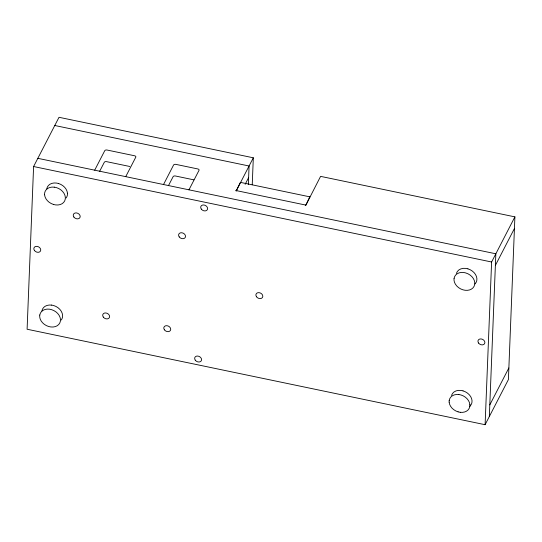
<?xml version="1.0" encoding="UTF-8"?>
<svg xmlns="http://www.w3.org/2000/svg" width="542" height="542" viewBox="0 0 542 542"><rect width="100%" height="100%" fill="white"/><g stroke="black" fill="none" stroke-linecap="round" stroke-linejoin="round"><path stroke-width="0.81" d="M252.24 184.775L253.317 157.797L59.01 117.296L33.597 166.53L27.1 329.238L485.104 424.704L508.403 379.576L514.9 216.868L320.593 176.367L305.837 205.215L309.787 196.834L240.391 182.369L236.136 191.055M248.344 184.551L249.083 166.001L54.776 125.5M305.532 205.533L305.553 205.039L236.156 190.574M309.767 197.322L309.787 196.834M485.104 424.704L491.608 262.003L514.9 216.868M489.338 416.5L495.842 253.792L37.832 158.325M449.189 400.362L449.122 402.144M469.833 406.459L469.9 404.678M94.694 170.174L104.755 150.69A1.816 1.084 2.3 0 1 107.018 150.026L134.585 155.771A1.816 1.084 2.3 0 1 135.791 157.153L125.73 176.645M99.633 171.34L104.294 162.309A1.816 1.084 2.3 0 1 106.557 161.645L129.816 166.496M163.515 184.524L173.575 165.032A1.816 1.084 2.3 0 1 175.838 164.368L197.816 168.948A1.816 1.084 2.3 0 1 199.016 170.337L188.962 189.822M168.454 185.682L173.115 176.651A1.816 1.084 2.3 0 1 175.378 175.987L193.914 179.856M253.317 157.797L236.542 190.296L235.804 190.574L236.922 190.737M245.153 184.334L248.615 177.62M495.374 265.417L514.433 228.487M489.805 404.881L508.863 367.95M54.241 187.139L56.368 187.586A10.867 8.387 27.3 0 1 65.338 197.322L65.277 199.083A10.867 8.387 27.3 0 1 55.677 204.923L53.55 204.483M51.483 305.065L53.611 305.512A10.867 8.387 27.3 0 1 62.587 315.248L62.52 317.009A10.867 8.387 27.3 0 1 61.185 320.024M458.796 394.515L460.924 394.962A10.867 8.387 27.3 0 1 469.894 404.698M460.233 412.299L458.098 411.859M33.597 166.53L491.608 262.003M467.915 268.825L465.788 268.385A10.867 8.387 27.3 0 0 456.405 273.419M58.489 183.481L56.354 183.04A10.867 8.387 27.3 0 0 46.761 188.88M463.037 390.857L460.91 390.416A10.867 8.387 27.3 0 0 451.533 395.45M67.465 193.196L67.398 194.978A10.867 8.387 27.3 0 1 66.056 197.993M44.566 194.768L44.64 192.986A10.867 8.387 27.3 0 1 54.261 187.166M58.461 183.481A10.867 8.387 27.3 0 1 67.438 193.196M41.91 310.939A10.867 8.387 27.3 0 1 51.504 305.099M469.44 406.52A10.867 8.387 27.3 0 0 471.947 402.354L472.021 400.572A10.867 8.387 27.3 0 0 463.037 390.884M474.941 283.947A10.867 8.387 27.3 0 0 476.818 280.322L476.892 278.541A10.867 8.387 27.3 0 0 467.915 268.852M469.826 406.459A10.867 8.387 27.3 0 1 460.233 412.299M458.126 411.859A10.867 8.387 27.3 0 1 449.149 402.15M449.223 400.382A10.867 8.387 27.3 0 1 458.817 394.542M53.57 204.483A10.867 8.387 27.3 0 1 44.593 194.774M39.762 315.017L39.695 316.799A10.867 8.387 27.3 0 0 48.692 326.514L50.799 326.955A10.867 8.387 27.3 0 0 60.399 321.115L60.474 319.333A10.867 8.387 27.3 0 0 51.49 309.638L49.363 309.17A10.867 8.387 27.3 0 0 39.79 315.038M454.067 278.331L453.993 280.112A10.867 8.387 27.3 0 0 462.997 289.828L465.104 290.275A10.867 8.387 27.3 0 0 474.697 284.428L474.778 282.646A10.867 8.387 27.3 0 0 465.795 272.951L463.667 272.484A10.867 8.387 27.3 0 0 454.094 278.351M34.451 250.506A3.631 2.798 27.3 0 0 40.44 251.129A3.631 2.798 27.3 0 0 36.978 246.359A3.631 2.798 27.3 0 0 34.451 250.506M103.319 317.104A3.631 2.798 27.3 0 0 109.308 317.727A3.631 2.798 27.3 0 0 105.846 312.958A3.631 2.798 27.3 0 0 103.319 317.104M164.422 329.848A3.631 2.798 27.3 0 0 170.412 330.464A3.631 2.798 27.3 0 0 166.95 325.695A3.631 2.798 27.3 0 0 164.422 329.848M195.283 360.2A3.631 2.798 27.3 0 0 201.272 360.823A3.631 2.798 27.3 0 0 197.81 356.053A3.631 2.798 27.3 0 0 195.283 360.2M478.579 343.086A3.631 2.798 27.3 0 0 484.568 343.703A3.631 2.798 27.3 0 0 481.106 338.933A3.631 2.798 27.3 0 0 478.579 343.086M201.319 209.117A3.631 2.798 27.3 0 0 207.308 209.74A3.631 2.798 27.3 0 0 203.839 204.971A3.631 2.798 27.3 0 0 201.319 209.117M179.219 236.901A3.631 2.798 27.3 0 0 185.208 237.518A3.631 2.798 27.3 0 0 181.739 232.748A3.631 2.798 27.3 0 0 179.219 236.901M73.881 217.057A3.631 2.798 27.3 0 0 79.87 217.681A3.631 2.798 27.3 0 0 76.408 212.911A3.631 2.798 27.3 0 0 73.881 217.057M256.515 296.792A3.631 2.798 27.3 0 0 262.504 297.416A3.631 2.798 27.3 0 0 259.035 292.646A3.631 2.798 27.3 0 0 256.515 296.792"/></g></svg>
